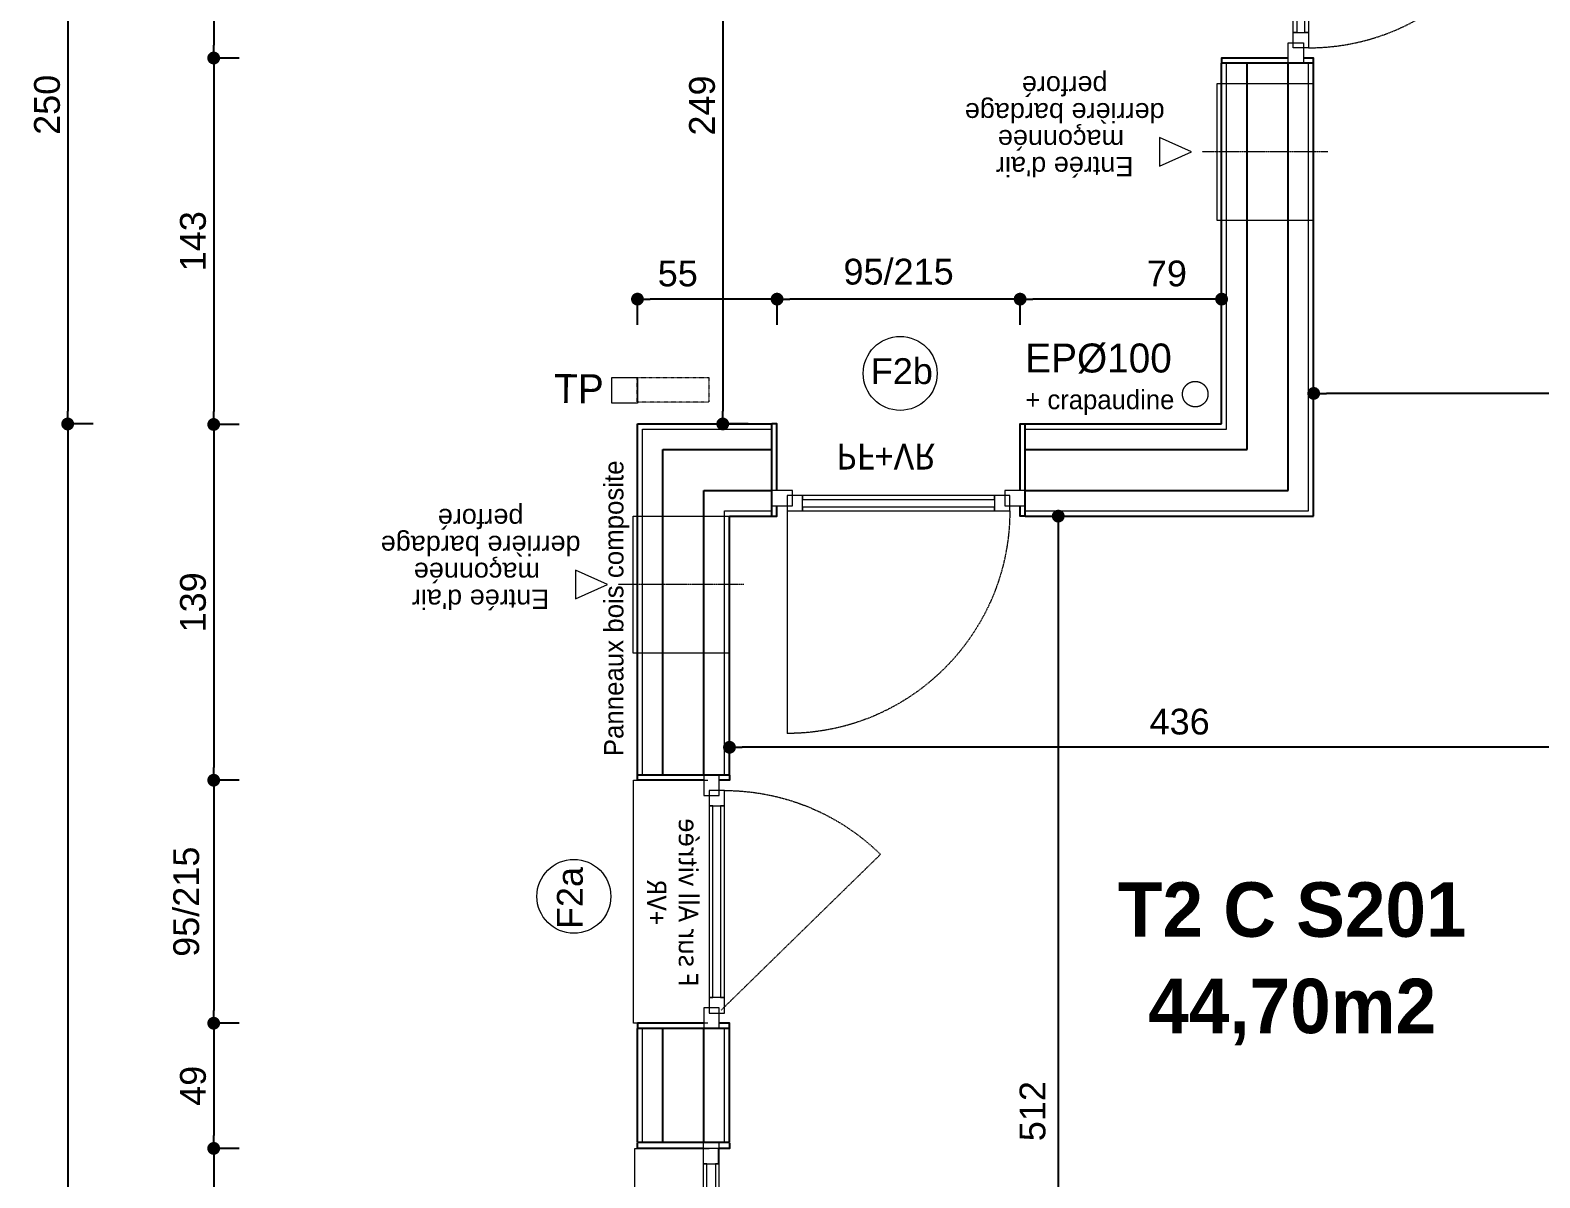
# Model space of a CAD drawing. Header units: centimetres. Extents: x 16433 to 114398, y -50094 to -12305.
# Drawn here: x 30839 to 31429, y -29884 to -29435 of the extents above; entities that cross this region are included whole.
import ezdxf

# ---------------------------------------------------------------- set-up
doc = ezdxf.new("R2010")
doc.units = ezdxf.units.CM
doc.header["$LTSCALE"] = 0.5
for name, pattern in [('prelem_vmc', [0.222222, 0.111111, -0.111111]), ('prlm_eu-4', [1.574803, 0.984252, -0.19685, 0.19685, -0.19685]), ('Style de ligne -1', [0.41664, 0.20828, -0.20836]), ('Style de ligne -2', [0.694425, 0.48607, -0.208355]), ('Style de ligne -5', [0.20828, 0.069425, -0.138855])]:
    doc.linetypes.add(name, pattern=pattern)
doc.layers.get('0').update_dxf_attribs({"linetype": 'CONTINUOUS'})
doc.layers.get('DEFPOINTS').update_dxf_attribs({"linetype": 'CONTINUOUS'})
doc.layers.add('3-BAT C-Niveau -2', color=7, linetype='CONTINUOUS')
doc.styles.add('Futura Book', font='')
doc.styles.add('Futura Std Book', font='')
doc.styles.add('Geneva (bold)', font='')
doc.styles.add('Helvetica', font='')
doc.styles.add('Lucida Grande', font='')
doc.styles.get('Futura Book').set_extended_font_data('Futura Book')
doc.styles.get('Futura Std Book').set_extended_font_data('Futura Std Book')
doc.styles.get('Geneva (bold)').set_extended_font_data('Geneva', bold=True)
doc.styles.get('Helvetica').set_extended_font_data('Helvetica')
doc.styles.get('Lucida Grande').set_extended_font_data('Lucida Grande')
doc.dimstyles.new('IS', dxfattribs={"dimtxt": 10.08724, "dimasz": 5.007446, "dimexe": 2, "dimexo": 10, "dimgap": 3, "dimtad": 1, "dimdec": 1, "dimtxsty": 'Helvetica', "dimblk": 'DOT', "dimblk1": 'DOT', "dimblk2": 'DOT', "dimcen": 0, "dimdle": 10, "dimazin": 0, "dimtfac": 0.8, "dimtdec": 1, "dimtix": 1, "dimtmove": 0, "dimatfit": 0, "dimldrblk": 'VW_FILLEDARROW-1', "dimfxl": 10, "dimfxlon": 1, "dimfrac": 2, "dimtolj": 1, "dimarcsym": 0})

# ---------------------------------------------------------------- blocks, each defined once
blk = doc.blocks.new('FENETRE TYPE 1')
at = {"color": 7, "linetype": 'Style de ligne -1', "lineweight": 5}
for p, q in [((48.17, 60.17), (4, 16)), ((84.68, 59.99), (128.67, 16))]:
    blk.add_line(p, q, dxfattribs=at)
at = {"color": 7, "linetype": 'Continuous', "lineweight": 13}
blk.add_line((0, 16), (0, 14), dxfattribs=at)
at = {"color": 7, "linetype": 'Continuous', "lineweight": 25, "flags": 128}
for points in [[(-2, 18), (0, 18), (0, 14)], [(192, 18), (190, 18), (190, 14)], [(0, 8), (0, -18), (-2, -18)], [(190, 7.7), (190, -18), (192, -18)]]:
    blk.add_lwpolyline(points, dxfattribs=at)
at = {"color": 7, "linetype": 'Continuous', "lineweight": 13, "flags": 128}
for points in [[(-2, 14), (6, 14), (6, 8), (-2, 8)], [(4, 16), (10, 16), (10, 10), (4, 10)], [(10, 16), (60.46, 16), (60.46, 14.5), (10, 14.5)], [(60.46, 16), (66.46, 16), (66.46, 10), (60.46, 10)], [(66.46, 16), (72.46, 16), (72.46, 10), (66.46, 10)], [(72.46, 16), (123.05, 16), (123.05, 14.5), (72.46, 14.5)], [(122.67, 16), (128.67, 16), (128.67, 10), (122.67, 10)], [(126.67, 14), (132.67, 14), (132.67, 7.7), (126.67, 7.7)], [(132.67, 14), (184, 14), (184, 12.5), (132.67, 12.5)], [(184, 14), (192.25, 14), (192.25, 7.7), (184, 7.7)], [(184, 13.7), (190, 13.7), (190, 7.7), (184, 7.7)], [(10, 11.5), (60.46, 11.5), (60.46, 10), (10, 10)], [(72.46, 11.5), (123.05, 11.5), (123.05, 10), (72.46, 10)], [(132.67, 9.2), (184, 9.2), (184, 7.7), (132.67, 7.7)]]:
    blk.add_lwpolyline(points, close=True, dxfattribs=at)
blk.add_lwpolyline([(0, 10), (0, -19), (190, -19), (190, 10)], dxfattribs=at)
at = {"color": 7, "linetype": 'Style de ligne -1', "lineweight": 5}
for centre, radius, start, end in [((4, 16), 62.46, 360, 45), ((128.67, 16), 62.21, 136.63922, 180)]:
    blk.add_arc(centre, radius, start, end, dxfattribs=at)
at = {"color": 7, "insert": (50.38, 2.81), "char_height": 10.1607, "width": 41.3963, "attachment_point": 1, "line_spacing_factor": 0.978845, "style": 'Lucida Grande'}
blk.add_mtext('\\pt9.7767,19.549,29.334,39.109;F+VR ', dxfattribs=at)
blk = doc.blocks.new('PORTE FENETRE TYPE 3')
at = {"color": 7, "linetype": 'Style de ligne -2', "lineweight": 5}
blk.add_line((5.11, 14.73), (65.94, 76.94), dxfattribs=at)
at = {"color": 7, "linetype": 'Continuous', "lineweight": 25, "flags": 128}
for points in [[(-2, 18), (0, 18), (0, 14)], [(97, 18), (95, 18), (95, 14)], [(0, 7.7), (0, -18), (-2, -18)], [(95, 7.7), (95, -18), (97, -18)]]:
    blk.add_lwpolyline(points, dxfattribs=at)
at = {"color": 7, "linetype": 'Continuous', "lineweight": 13, "flags": 128}
for points in [[(-2, 14), (6, 14), (6, 8), (-2, 8)], [(4, 16), (10, 16), (10, 10), (4, 10)], [(10, 16), (85, 16), (85, 14.5), (10, 14.5)], [(85, 16), (91, 16), (91, 10), (85, 10)], [(89, 14), (97, 14), (97, 8), (89, 8)], [(10, 11.5), (85, 11.5), (85, 10), (10, 10)]]:
    blk.add_lwpolyline(points, close=True, dxfattribs=at)
blk.add_lwpolyline([(0, 9.5), (0, -19.5), (95, -19.5), (95, 9.5)], dxfattribs=at)
at = {"color": 7, "linetype": 'Style de ligne -2', "lineweight": 5}
blk.add_arc((4, 16), 87, 360, 44.53371, dxfattribs=at)
at = {"color": 7, "insert": (47.21, 5.79), "char_height": 7.6206, "width": 74.0523, "attachment_point": 2, "line_spacing_factor": 0.978845, "style": 'Lucida Grande'}
blk.add_mtext('\\pt9.7772,19.554,29.347,39.132,48.916,58.693,68.478,78.263;F sur All vitrée\\P+VR ', dxfattribs=at)
blk = doc.blocks.new('Groupe-111-1')
at = {"color": 7, "insert": (16230.83, -45587.07), "char_height": 11.3275, "width": 20.2856, "attachment_point": 1, "rotation": 280.43908, "line_spacing_factor": 0.962448, "style": 'Futura Std Book'}
blk.add_mtext('\\pt10.767,21.534,32.499;TP', dxfattribs=at)
blk = doc.blocks.new('Groupe-112-1')
at = {"color": 7, "linetype": 'Continuous', "lineweight": 5, "flags": 128}
blk.add_lwpolyline([(16225.71, -45621.1), (16223.85, -45611.27), (16233.68, -45609.41), (16235.54, -45619.24)], close=True, dxfattribs=at)
at = {"color": 7, "linetype": 'Style de ligne -5', "lineweight": 5, "flags": 128}
blk.add_lwpolyline([(16235.53, -45619.22), (16240.74, -45646.73), (16231.28, -45648.52), (16226.07, -45621.01)], close=True, dxfattribs=at)
at = {"color": 7}
blk.add_blockref('Groupe-111-1', (0, 0), dxfattribs=at)
blk = doc.blocks.new('_DOT')
at = {"color": 0, "linetype": 'ByBlock', "lineweight": -2}
blk.add_line((-0.5, 0), (-1, 0), dxfattribs=at)
at = {"color": 0, "linetype": 'ByBlock', "const_width": 0.5}
blk.add_lwpolyline([(-0.25, 0, 1), (0.25, 0, 1)], format="xyb", close=True, dxfattribs=at)
blk = doc.blocks.new('*D2364')
at = {"layer": '3-BAT C-Niveau -2', "color": 0, "linetype": 'Continuous', "lineweight": -2, "transparency": 16777216}
blk.add_line((31241.07, -29630.26), (31241.07, -30132.63), dxfattribs=at)
at = {"layer": 'DEFPOINTS', "color": 0, "linetype": 'Continuous', "transparency": 16777216}
for p in [(31391.57, -29625.26), (31241.07, -30137.63), (31391.57, -30137.63)]:
    blk.add_point(p, dxfattribs=at)
at = {"layer": '3-BAT C-Niveau -2', "color": 0, "linetype": 'Continuous', "lineweight": -2, "transparency": 16777216, "xscale": 5.007446289062499, "yscale": 5.007446289062499, "zscale": 5.007446289062499}
for p, rotation in [((31241.07, -29625.26), 90), ((31241.07, -30137.63), 270)]:
    blk.add_blockref('_DOT', p, dxfattribs=dict(at, rotation=rotation))
at = {"layer": '3-BAT C-Niveau -2', "color": 0, "linetype": 'Continuous', "lineweight": 5, "transparency": 16777216, "insert": (31231.09, -29857.9), "char_height": 10.087, "attachment_point": 5, "rotation": 90, "style": 'Helvetica'}
blk.add_mtext('\\A1;512', dxfattribs=at)
blk = doc.blocks.new('VW_FILLEDARROW-1')
at = {"color": 0, "linetype": 'Continuous', "lineweight": 5, "flags": 128}
blk.add_lwpolyline([(-2, 0.54), (0, 0), (-2, -0.54)], close=True, dxfattribs=at)
blk = doc.blocks.new('*D2365')
at = {"layer": '3-BAT C-Niveau -2', "color": 0, "linetype": 'Continuous', "lineweight": -2, "transparency": 16777216}
blk.add_line((31768.95, -29577.27), (31345.94, -29577.27), dxfattribs=at)
at = {"layer": 'DEFPOINTS', "color": 0, "linetype": 'Continuous', "transparency": 16777216}
for p in [(31340.93, -29577.27), (31340.93, -29588.15), (31773.96, -29588.15)]:
    blk.add_point(p, dxfattribs=at)
at = {"layer": '3-BAT C-Niveau -2', "color": 0, "linetype": 'Continuous', "lineweight": -2, "transparency": 16777216, "xscale": 5.007446289062499, "yscale": 5.007446289062499, "zscale": 5.007446289062499, "rotation": 180}
blk.add_blockref('_DOT', (31340.93, -29577.27), dxfattribs=at)
at = {"layer": '3-BAT C-Niveau -2', "color": 0, "linetype": 'Continuous', "lineweight": -2, "transparency": 16777216, "xscale": 5.007446289062499, "yscale": 5.007446289062499, "zscale": 5.007446289062499}
blk.add_blockref('_DOT', (31773.96, -29577.27), dxfattribs=at)
at = {"layer": '3-BAT C-Niveau -2', "color": 0, "linetype": 'Continuous', "lineweight": 5, "transparency": 16777216, "insert": (31557.44, -29569.22), "char_height": 10.087, "attachment_point": 5, "style": 'Helvetica'}
blk.add_mtext('\\A1;433', dxfattribs=at)
blk = doc.blocks.new('*D2374')
at = {"layer": '3-BAT C-Niveau -2', "color": 0, "linetype": 'Continuous', "lineweight": -2, "transparency": 16777216}
blk.add_line((31543.93, -29715.64), (31117.58, -29715.64), dxfattribs=at)
at = {"layer": 'DEFPOINTS', "color": 0, "linetype": 'Continuous', "transparency": 16777216}
for p in [(31112.57, -29699.34), (31112.57, -29715.64), (31548.94, -29738.37)]:
    blk.add_point(p, dxfattribs=at)
at = {"layer": '3-BAT C-Niveau -2', "color": 0, "linetype": 'Continuous', "lineweight": -2, "transparency": 16777216, "xscale": 5.007446289062499, "yscale": 5.007446289062499, "zscale": 5.007446289062499, "rotation": 180}
blk.add_blockref('_DOT', (31112.57, -29715.64), dxfattribs=at)
at = {"layer": '3-BAT C-Niveau -2', "color": 0, "linetype": 'Continuous', "lineweight": -2, "transparency": 16777216, "xscale": 5.007446289062499, "yscale": 5.007446289062499, "zscale": 5.007446289062499}
blk.add_blockref('_DOT', (31548.94, -29715.64), dxfattribs=at)
at = {"layer": '3-BAT C-Niveau -2', "color": 0, "linetype": 'Continuous', "lineweight": 5, "transparency": 16777216, "insert": (31288.53, -29705.66), "char_height": 10.087, "attachment_point": 5, "style": 'Helvetica'}
blk.add_mtext('\\A1;436', dxfattribs=at)
blk = doc.blocks.new('*D2388')
at = {"layer": '3-BAT C-Niveau -2', "color": 0, "linetype": 'Continuous', "lineweight": -2, "transparency": 16777216}
for p, q in [((31076.6, -29550.42), (31076.6, -29538.42)), ((31131.17, -29550.42), (31131.17, -29538.42)), ((31126.16, -29540.42), (31081.61, -29540.42))]:
    blk.add_line(p, q, dxfattribs=at)
at = {"layer": 'DEFPOINTS', "color": 0, "linetype": 'Continuous', "transparency": 16777216}
for p in [(31076.6, -29540.42), (31076.6, -29589.41), (31131.17, -29589.39)]:
    blk.add_point(p, dxfattribs=at)
at = {"layer": '3-BAT C-Niveau -2', "color": 0, "linetype": 'Continuous', "lineweight": -2, "transparency": 16777216, "xscale": 5.007446289062499, "yscale": 5.007446289062499, "zscale": 5.007446289062499, "rotation": 180}
blk.add_blockref('_DOT', (31076.6, -29540.42), dxfattribs=at)
at = {"layer": '3-BAT C-Niveau -2', "color": 0, "linetype": 'Continuous', "lineweight": -2, "transparency": 16777216, "xscale": 5.007446289062499, "yscale": 5.007446289062499, "zscale": 5.007446289062499}
blk.add_blockref('_DOT', (31131.17, -29540.42), dxfattribs=at)
at = {"layer": '3-BAT C-Niveau -2', "color": 0, "linetype": 'Continuous', "lineweight": 5, "transparency": 16777216, "insert": (31092.35, -29530.44), "char_height": 10.087, "attachment_point": 5, "style": 'Helvetica'}
blk.add_mtext('\\A1;55', dxfattribs=at)
blk = doc.blocks.new('*D2389')
at = {"layer": '3-BAT C-Niveau -2', "color": 0, "linetype": 'Continuous', "lineweight": -2, "transparency": 16777216}
for p, q in [((31131.17, -29550.42), (31131.17, -29538.42)), ((31226.17, -29550.42), (31226.17, -29538.42)), ((31221.16, -29540.42), (31136.18, -29540.42))]:
    blk.add_line(p, q, dxfattribs=at)
at = {"layer": 'DEFPOINTS', "color": 0, "linetype": 'Continuous', "transparency": 16777216}
for p in [(31131.17, -29540.42), (31131.17, -29589.39), (31226.17, -29589.41)]:
    blk.add_point(p, dxfattribs=at)
at = {"layer": '3-BAT C-Niveau -2', "color": 0, "linetype": 'Continuous', "lineweight": -2, "transparency": 16777216, "xscale": 5.007446289062499, "yscale": 5.007446289062499, "zscale": 5.007446289062499, "rotation": 180}
blk.add_blockref('_DOT', (31131.17, -29540.42), dxfattribs=at)
at = {"layer": '3-BAT C-Niveau -2', "color": 0, "linetype": 'Continuous', "lineweight": -2, "transparency": 16777216, "xscale": 5.007446289062499, "yscale": 5.007446289062499, "zscale": 5.007446289062499}
blk.add_blockref('_DOT', (31226.17, -29540.42), dxfattribs=at)
at = {"layer": '3-BAT C-Niveau -2', "color": 0, "linetype": 'Continuous', "lineweight": 5, "transparency": 16777216, "insert": (31178.67, -29529.74), "char_height": 10.087, "attachment_point": 5, "style": 'Helvetica'}
blk.add_mtext('\\A1;95/215', dxfattribs=at)
blk = doc.blocks.new('*D2390')
at = {"layer": '3-BAT C-Niveau -2', "color": 0, "linetype": 'Continuous', "lineweight": -2, "transparency": 16777216}
for p, q in [((31226.17, -29550.42), (31226.17, -29538.42)), ((31304.93, -29540.42), (31304.93, -29538.42)), ((31299.92, -29540.42), (31231.18, -29540.42))]:
    blk.add_line(p, q, dxfattribs=at)
at = {"layer": 'DEFPOINTS', "color": 0, "linetype": 'Continuous', "transparency": 16777216}
for p in [(31226.17, -29540.42), (31304.93, -29550.39), (31226.17, -29589.41)]:
    blk.add_point(p, dxfattribs=at)
at = {"layer": '3-BAT C-Niveau -2', "color": 0, "linetype": 'Continuous', "lineweight": -2, "transparency": 16777216, "xscale": 5.007446289062499, "yscale": 5.007446289062499, "zscale": 5.007446289062499, "rotation": 180}
blk.add_blockref('_DOT', (31226.17, -29540.42), dxfattribs=at)
at = {"layer": '3-BAT C-Niveau -2', "color": 0, "linetype": 'Continuous', "lineweight": -2, "transparency": 16777216, "xscale": 5.007446289062499, "yscale": 5.007446289062499, "zscale": 5.007446289062499}
blk.add_blockref('_DOT', (31304.93, -29540.42), dxfattribs=at)
at = {"layer": '3-BAT C-Niveau -2', "color": 0, "linetype": 'Continuous', "lineweight": 5, "transparency": 16777216, "insert": (31283.55, -29530.44), "char_height": 10.087, "attachment_point": 5, "style": 'Helvetica'}
blk.add_mtext('\\A1;79', dxfattribs=at)
blk = doc.blocks.new('*D2391')
at = {"layer": '3-BAT C-Niveau -2', "color": 0, "linetype": 'Continuous', "lineweight": -2, "transparency": 16777216}
for p, q in [((31119.93, -29340.21), (31107.93, -29340.21)), ((31109.93, -29345.22), (31109.93, -29584.22)), ((31119.93, -29589.22), (31107.93, -29589.22))]:
    blk.add_line(p, q, dxfattribs=at)
at = {"layer": 'DEFPOINTS', "color": 0, "linetype": 'Continuous', "transparency": 16777216}
for p in [(31275.04, -29340.21), (31109.93, -29589.22), (31275.04, -29589.22)]:
    blk.add_point(p, dxfattribs=at)
at = {"layer": '3-BAT C-Niveau -2', "color": 0, "linetype": 'Continuous', "lineweight": -2, "transparency": 16777216, "xscale": 5.007446289062499, "yscale": 5.007446289062499, "zscale": 5.007446289062499}
for p, rotation in [((31109.93, -29340.21), 90), ((31109.93, -29589.22), 270)]:
    blk.add_blockref('_DOT', p, dxfattribs=dict(at, rotation=rotation))
at = {"layer": '3-BAT C-Niveau -2', "color": 0, "linetype": 'Continuous', "lineweight": 5, "transparency": 16777216, "insert": (31101.89, -29464.72), "char_height": 10.087, "attachment_point": 5, "rotation": 90, "style": 'Helvetica'}
blk.add_mtext('\\A1;249', dxfattribs=at)
blk = doc.blocks.new('PORTE FENETRE TYPE 3bis')
at = {"color": 7, "linetype": 'Style de ligne -2', "lineweight": 5}
blk.add_line((4, 16), (4, 103), dxfattribs=at)
at = {"color": 7, "linetype": 'Continuous', "lineweight": 25, "flags": 128}
for points in [[(-2, 18), (0, 18), (0, 14)], [(97, 18), (95, 18), (95, 14)], [(0, 7.7), (0, -18), (-2, -18)], [(95, 7.7), (95, -18), (97, -18)]]:
    blk.add_lwpolyline(points, dxfattribs=at)
at = {"color": 7, "linetype": 'Continuous', "lineweight": 13, "flags": 128}
for points in [[(-2, 14), (6, 14), (6, 8), (-2, 8)], [(4, 16), (10, 16), (10, 10), (4, 10)], [(10, 16), (85, 16), (85, 14.5), (10, 14.5)], [(85, 16), (91, 16), (91, 10), (85, 10)], [(89, 14), (97, 14), (97, 8), (89, 8)], [(10, 11.5), (85, 11.5), (85, 10), (10, 10)]]:
    blk.add_lwpolyline(points, close=True, dxfattribs=at)
at = {"color": 7, "linetype": 'Style de ligne -2', "lineweight": 5}
blk.add_arc((4, 16), 87, 360, 90, dxfattribs=at)
at = {"color": 7, "insert": (23.21, -0.18), "char_height": 10.1607, "width": 49.196, "attachment_point": 1, "line_spacing_factor": 0.978845, "style": 'Lucida Grande'}
blk.add_mtext('\\pt9.7767,19.549,29.578,39.444,49.3;PF+VR ', dxfattribs=at)
blk = doc.blocks.new('Groupe-171-1')
at = {"color": 7, "linetype": 'Continuous', "lineweight": 5}
blk.add_circle((16031.63, -45632.59), 14.45, dxfattribs=at)
at = {"color": 7, "insert": (16017.82, -45628.48), "char_height": 10.0872, "width": 24.3155, "attachment_point": 1, "rotation": 10.72359, "line_spacing_factor": 0.834288, "style": 'Helvetica'}
blk.add_mtext('\\pt6.9612,13.92,20.881;F2a', dxfattribs=at)
blk = doc.blocks.new('Groupe-172-1')
at = {"color": 7, "linetype": 'Continuous', "lineweight": 5}
blk.add_circle((16256.24, -45719.87), 14.45, dxfattribs=at)
at = {"color": 7, "insert": (16259.95, -45707.46), "char_height": 10.0872, "width": 24.3155, "attachment_point": 1, "rotation": 280.72359, "line_spacing_factor": 0.834288, "style": 'Helvetica'}
blk.add_mtext('\\pt6.9612,14.384,21.577,28.769;F2b', dxfattribs=at)
blk = doc.blocks.new('*D2624')
at = {"layer": '3-BAT C-Niveau -2', "color": 0, "linetype": 'Continuous', "lineweight": -2, "transparency": 16777216}
for p, q in [((30920.95, -29872.45), (30908.95, -29872.45)), ((30910.95, -29877.46), (30910.95, -30057.45)), ((30920.95, -30062.45), (30908.95, -30062.45))]:
    blk.add_line(p, q, dxfattribs=at)
at = {"layer": 'DEFPOINTS', "color": 0, "linetype": 'Continuous', "transparency": 16777216}
for p in [(31080.2, -29872.45), (30910.95, -30062.45), (31084.8, -30062.45)]:
    blk.add_point(p, dxfattribs=at)
at = {"layer": '3-BAT C-Niveau -2', "color": 0, "linetype": 'Continuous', "lineweight": -2, "transparency": 16777216, "xscale": 5.007446289062499, "yscale": 5.007446289062499, "zscale": 5.007446289062499}
for p, rotation in [((30910.95, -29872.45), 90), ((30910.95, -30062.45), 270)]:
    blk.add_blockref('_DOT', p, dxfattribs=dict(at, rotation=rotation))
at = {"layer": '3-BAT C-Niveau -2', "color": 0, "linetype": 'Continuous', "lineweight": 5, "transparency": 16777216, "insert": (30900.26, -29967.45), "char_height": 10.0872, "attachment_point": 5, "rotation": 90, "style": 'Helvetica'}
blk.add_mtext('\\A1;190/115', dxfattribs=at)
blk = doc.blocks.new('*D2625')
at = {"layer": '3-BAT C-Niveau -2', "color": 0, "linetype": 'Continuous', "lineweight": -2, "transparency": 16777216}
for p, q in [((30920.95, -29823.52), (30908.95, -29823.52)), ((30910.95, -29828.53), (30910.95, -29867.45)), ((30920.95, -29872.45), (30908.95, -29872.45))]:
    blk.add_line(p, q, dxfattribs=at)
at = {"layer": 'DEFPOINTS', "color": 0, "linetype": 'Continuous', "transparency": 16777216}
for p in [(31112.57, -29823.52), (30910.95, -29872.45), (31080.2, -29872.45)]:
    blk.add_point(p, dxfattribs=at)
at = {"layer": '3-BAT C-Niveau -2', "color": 0, "linetype": 'Continuous', "lineweight": -2, "transparency": 16777216, "xscale": 5.007446289062499, "yscale": 5.007446289062499, "zscale": 5.007446289062499}
for p, rotation in [((30910.95, -29823.52), 90), ((30910.95, -29872.45), 270)]:
    blk.add_blockref('_DOT', p, dxfattribs=dict(at, rotation=rotation))
at = {"layer": '3-BAT C-Niveau -2', "color": 0, "linetype": 'Continuous', "lineweight": 5, "transparency": 16777216, "insert": (30902.9, -29847.99), "char_height": 10.087, "attachment_point": 5, "rotation": 90, "style": 'Helvetica'}
blk.add_mtext('\\A1;49', dxfattribs=at)
blk = doc.blocks.new('*D2626')
at = {"layer": '3-BAT C-Niveau -2', "color": 0, "linetype": 'Continuous', "lineweight": -2, "transparency": 16777216}
for p, q in [((30920.95, -29728.52), (30908.95, -29728.52)), ((30910.95, -29733.53), (30910.95, -29818.52)), ((30920.95, -29823.52), (30908.95, -29823.52))]:
    blk.add_line(p, q, dxfattribs=at)
at = {"layer": 'DEFPOINTS', "color": 0, "linetype": 'Continuous', "transparency": 16777216}
for p in [(31110.57, -29728.52), (30910.95, -29823.52), (31112.57, -29823.52)]:
    blk.add_point(p, dxfattribs=at)
at = {"layer": '3-BAT C-Niveau -2', "color": 0, "linetype": 'Continuous', "lineweight": -2, "transparency": 16777216, "xscale": 5.007446289062499, "yscale": 5.007446289062499, "zscale": 5.007446289062499}
for p, rotation in [((30910.95, -29728.52), 90), ((30910.95, -29823.52), 270)]:
    blk.add_blockref('_DOT', p, dxfattribs=dict(at, rotation=rotation))
at = {"layer": '3-BAT C-Niveau -2', "color": 0, "linetype": 'Continuous', "lineweight": 5, "transparency": 16777216, "insert": (30900.26, -29776.02), "char_height": 10.087, "attachment_point": 5, "rotation": 90, "style": 'Helvetica'}
blk.add_mtext('\\A1;95/215', dxfattribs=at)
blk = doc.blocks.new('*D2627')
at = {"layer": '3-BAT C-Niveau -2', "color": 0, "linetype": 'Continuous', "lineweight": -2, "transparency": 16777216}
for p, q in [((30920.95, -29589.41), (30908.95, -29589.41)), ((30910.95, -29594.42), (30910.95, -29723.52)), ((30920.95, -29728.52), (30908.95, -29728.52))]:
    blk.add_line(p, q, dxfattribs=at)
at = {"layer": 'DEFPOINTS', "color": 0, "linetype": 'Continuous', "transparency": 16777216}
for p in [(31076.6, -29589.41), (30910.95, -29728.52), (31110.57, -29728.52)]:
    blk.add_point(p, dxfattribs=at)
at = {"layer": '3-BAT C-Niveau -2', "color": 0, "linetype": 'Continuous', "lineweight": -2, "transparency": 16777216, "xscale": 5.007446289062499, "yscale": 5.007446289062499, "zscale": 5.007446289062499}
for p, rotation in [((30910.95, -29589.41), 90), ((30910.95, -29728.52), 270)]:
    blk.add_blockref('_DOT', p, dxfattribs=dict(at, rotation=rotation))
at = {"layer": '3-BAT C-Niveau -2', "color": 0, "linetype": 'Continuous', "lineweight": 5, "transparency": 16777216, "insert": (30902.9, -29658.97), "char_height": 10.087, "attachment_point": 5, "rotation": 90, "style": 'Helvetica'}
blk.add_mtext('\\A1;139', dxfattribs=at)
blk = doc.blocks.new('*D2628')
at = {"layer": '3-BAT C-Niveau -2', "color": 0, "linetype": 'Continuous', "lineweight": -2, "transparency": 16777216}
for p, q in [((30920.95, -29446.15), (30908.95, -29446.15)), ((30910.95, -29451.16), (30910.95, -29584.4)), ((30920.95, -29589.41), (30908.95, -29589.41))]:
    blk.add_line(p, q, dxfattribs=at)
at = {"layer": 'DEFPOINTS', "color": 0, "linetype": 'Continuous', "transparency": 16777216}
for p in [(31310.95, -29446.15), (30910.95, -29589.41), (31076.6, -29589.41)]:
    blk.add_point(p, dxfattribs=at)
at = {"layer": '3-BAT C-Niveau -2', "color": 0, "linetype": 'Continuous', "lineweight": -2, "transparency": 16777216, "xscale": 5.007446289062499, "yscale": 5.007446289062499, "zscale": 5.007446289062499}
for p, rotation in [((30910.95, -29446.15), 90), ((30910.95, -29589.41), 270)]:
    blk.add_blockref('_DOT', p, dxfattribs=dict(at, rotation=rotation))
at = {"layer": '3-BAT C-Niveau -2', "color": 0, "linetype": 'Continuous', "lineweight": 5, "transparency": 16777216, "insert": (30902.9, -29517.78), "char_height": 10.087, "attachment_point": 5, "rotation": 90, "style": 'Helvetica'}
blk.add_mtext('\\A1;143', dxfattribs=at)
blk = doc.blocks.new('*D2629')
at = {"layer": '3-BAT C-Niveau -2', "color": 0, "linetype": 'Continuous', "lineweight": -2, "transparency": 16777216}
for p, q in [((30920.95, -29351.15), (30908.95, -29351.15)), ((30910.95, -29356.16), (30910.95, -29441.15)), ((30920.95, -29446.15), (30908.95, -29446.15))]:
    blk.add_line(p, q, dxfattribs=at)
at = {"layer": 'DEFPOINTS', "color": 0, "linetype": 'Continuous', "transparency": 16777216}
for p in [(31338.9, -29351.15), (30910.95, -29446.15), (31310.95, -29446.15)]:
    blk.add_point(p, dxfattribs=at)
at = {"layer": '3-BAT C-Niveau -2', "color": 0, "linetype": 'Continuous', "lineweight": -2, "transparency": 16777216, "xscale": 5.007446289062499, "yscale": 5.007446289062499, "zscale": 5.007446289062499}
for p, rotation in [((30910.95, -29351.15), 90), ((30910.95, -29446.15), 270)]:
    blk.add_blockref('_DOT', p, dxfattribs=dict(at, rotation=rotation))
at = {"layer": '3-BAT C-Niveau -2', "color": 0, "linetype": 'Continuous', "lineweight": 5, "transparency": 16777216, "insert": (30900.26, -29398.65), "char_height": 10.087, "attachment_point": 5, "rotation": 90, "style": 'Helvetica'}
blk.add_mtext('\\A1;95/215', dxfattribs=at)
blk = doc.blocks.new('*D2637')
at = {"layer": '3-BAT C-Niveau -2', "color": 0, "linetype": 'Continuous', "lineweight": -2, "transparency": 16777216}
for p, q in [((30863.88, -29589.22), (30851.88, -29589.22)), ((30853.88, -29594.23), (30853.88, -30330)), ((30863.88, -30335), (30851.88, -30335))]:
    blk.add_line(p, q, dxfattribs=at)
at = {"layer": 'DEFPOINTS', "color": 0, "linetype": 'Continuous', "transparency": 16777216}
for p in [(31076.57, -29589.22), (30853.88, -30335), (31076.57, -30335)]:
    blk.add_point(p, dxfattribs=at)
at = {"layer": '3-BAT C-Niveau -2', "color": 0, "linetype": 'Continuous', "lineweight": -2, "transparency": 16777216, "xscale": 5.007446289062499, "yscale": 5.007446289062499, "zscale": 5.007446289062499}
for p, rotation in [((30853.88, -29589.22), 90), ((30853.88, -30335), 270)]:
    blk.add_blockref('_DOT', p, dxfattribs=dict(at, rotation=rotation))
at = {"layer": '3-BAT C-Niveau -2', "color": 0, "linetype": 'Continuous', "lineweight": 5, "transparency": 16777216, "insert": (30845.84, -29962.11), "char_height": 10.087, "attachment_point": 5, "rotation": 90, "style": 'Helvetica'}
blk.add_mtext('\\A1;746', dxfattribs=at)
blk = doc.blocks.new('*D2638')
at = {"layer": '3-BAT C-Niveau -2', "color": 0, "linetype": 'Continuous', "lineweight": -2, "transparency": 16777216}
for p, q in [((30863.88, -29339.68), (30851.88, -29339.68)), ((30853.88, -29344.69), (30853.88, -29584.22)), ((30863.88, -29589.22), (30851.88, -29589.22))]:
    blk.add_line(p, q, dxfattribs=at)
at = {"layer": 'DEFPOINTS', "color": 0, "linetype": 'Continuous', "transparency": 16777216}
for p in [(31077.07, -29339.68), (30853.88, -29589.22), (31076.57, -29589.22)]:
    blk.add_point(p, dxfattribs=at)
at = {"layer": '3-BAT C-Niveau -2', "color": 0, "linetype": 'Continuous', "lineweight": -2, "transparency": 16777216, "xscale": 5.007446289062499, "yscale": 5.007446289062499, "zscale": 5.007446289062499}
for p, rotation in [((30853.88, -29339.68), 90), ((30853.88, -29589.22), 270)]:
    blk.add_blockref('_DOT', p, dxfattribs=dict(at, rotation=rotation))
at = {"layer": '3-BAT C-Niveau -2', "color": 0, "linetype": 'Continuous', "lineweight": 5, "transparency": 16777216, "insert": (30845.84, -29464.45), "char_height": 10.087, "attachment_point": 5, "rotation": 90, "style": 'Helvetica'}
blk.add_mtext('\\A1;250', dxfattribs=at)
blk = doc.blocks.new('Groupe-190-1')
at = {"color": 7, "linetype": 'Continuous', "lineweight": 5}
blk.add_open_spline([(16273.05, -45838.43), (16274.05, -45837.54), (16274.47, -45836.28), (16274.89, -45835.01), (16274.63, -45833.7), (16274.36, -45832.39), (16273.48, -45831.39), (16272.59, -45830.4), (16271.32, -45829.97), (16270.06, -45829.55), (16268.75, -45829.82), (16267.44, -45830.08), (16266.44, -45830.97), (16265.44, -45831.85), (16265.02, -45833.12), (16264.6, -45834.39), (16264.87, -45835.69), (16265.13, -45837), (16266.02, -45838), (16266.9, -45839), (16268.17, -45839.42), (16269.44, -45839.85), (16270.74, -45839.58), (16272.05, -45839.31), (16273.05, -45838.43)], degree=2, knots=[0, 0, 0, 0.083333, 0.083333, 0.166667, 0.166667, 0.25, 0.25, 0.333333, 0.333333, 0.416667, 0.416667, 0.5, 0.5, 0.583333, 0.583333, 0.666667, 0.666667, 0.75, 0.75, 0.833333, 0.833333, 0.916667, 0.916667, 1, 1, 1], dxfattribs=at)
blk = doc.blocks.new('Groupe-191-1')
at = {"color": 7}
blk.add_blockref('Groupe-190-1', (0, 0), dxfattribs=at)
at = {"color": 7, "insert": (16276.83, -45765.75), "char_height": 11.3275, "width": 79.8561, "attachment_point": 1, "rotation": 280.72359, "line_spacing_factor": 0.962448, "style": 'Futura Std Book'}
blk.add_mtext('\\pt10.767,21.364,32.045,42.727,53.409,64.091;EPØ100\\P{\\H0.6621x;+ crapaudine\\P}', dxfattribs=at)
blk = doc.blocks.new('MTC 125-H1')
at = {"color": 8, "linetype": 'prlm_eu-4', "lineweight": 18, "true_color": 0x808080}
for q in [(0, 25.57), (0, 19.68)]:
    blk.add_line((0, -23.6), q, dxfattribs=at)
at = {"color": 7, "linetype": 'Continuous', "lineweight": 18, "flags": 128}
blk.add_lwpolyline([(3.09, 42.18), (-3.09, 42.18), (-5.59, 42.18), (0, 29.68), (5.59, 42.18)], close=True, dxfattribs=at)
at = {"color": 7, "linetype": 'Continuous', "lineweight": 13, "flags": 128}
blk.add_lwpolyline([(-26.8, 19.68), (26.8, 19.68), (26.8, -18), (-26.8, -18)], close=True, dxfattribs=at)
at = {"color": 1, "linetype": 'prelem_vmc', "lineweight": 13, "flags": 128}
blk.add_lwpolyline([(-26.8, 19.68), (26.8, 19.68), (26.8, -18), (-26.8, -18)], close=True, dxfattribs=at)
at = {"color": 7, "insert": (-9.53, 79.29), "char_height": 7.5654, "width": 98.5667, "attachment_point": 2, "rotation": 90, "line_spacing_factor": 0.834288, "style": 'Helvetica'}
blk.add_mtext("\\pt41.867,83.598;Entrée d'air\\P maçonnée\\Pderrière bardage\\Pperforé", dxfattribs=at)

msp = doc.modelspace()

# ---------------------------------------------------------------- linework, layer by layer
at = {"layer": '3-BAT C-Niveau -2', "color": 7, "linetype": 'Continuous', "lineweight": 5}
for p, q in [((31304.897, -29589.223), (31304.897, -29448.155)), ((31306.897, -29591.223), (31306.897, -29448.155)), ((31314.897, -29599.223), (31314.897, -29448.155)), ((31338.897, -29623.223), (31338.897, -29448.155)), ((31340.897, -29625.223), (31340.897, -29448.155)), ((31076.571, -29726.523), (31076.571, -29589.223)), ((31076.571, -29589.223), (31129.135, -29589.223)), ((31078.571, -29726.523), (31078.571, -29591.223)), ((31078.571, -29591.223), (31129.135, -29591.223)), ((31228.135, -29589.223), (31304.897, -29589.223)), ((31228.135, -29591.223), (31306.897, -29591.223)), ((31086.571, -29726.523), (31086.571, -29599.223)), ((31086.571, -29599.223), (31129.135, -29599.223)), ((31228.135, -29599.223), (31314.897, -29599.223)), ((31110.571, -29726.523), (31110.571, -29623.223)), ((31110.571, -29623.223), (31129.135, -29623.223)), ((31112.571, -29726.523), (31112.571, -29625.223)), ((31112.571, -29625.223), (31129.135, -29625.223)), ((31228.135, -29623.223), (31338.897, -29623.223)), ((31228.135, -29625.223), (31340.897, -29625.223)), ((31076.571, -29870.205), (31076.571, -29825.523)), ((31078.571, -29870.205), (31078.571, -29825.523)), ((31086.571, -29870.205), (31086.571, -29825.523)), ((31110.571, -29870.205), (31110.571, -29825.523)), ((31112.571, -29870.205), (31112.571, -29825.523))]:
    msp.add_line(p, q, dxfattribs=at)
at = {"layer": '3-BAT C-Niveau -2', "color": 7, "linetype": 'Continuous', "lineweight": 25}
for p, q in [((31340.897, -29448.155), (31304.897, -29448.155)), ((31304.897, -29589.223), (31304.897, -29448.155)), ((31314.897, -29599.223), (31314.897, -29448.155)), ((31330.897, -29615.223), (31330.897, -29448.155)), ((31340.897, -29625.223), (31340.897, -29448.155)), ((31076.571, -29726.523), (31076.571, -29589.223)), ((31076.571, -29589.223), (31129.135, -29589.223)), ((31129.135, -29625.223), (31129.135, -29589.223)), ((31228.135, -29589.223), (31304.897, -29589.223)), ((31228.135, -29625.223), (31228.135, -29589.223)), ((31086.571, -29726.523), (31086.571, -29599.223)), ((31086.571, -29599.223), (31129.135, -29599.223)), ((31228.135, -29599.223), (31314.897, -29599.223)), ((31102.571, -29726.523), (31102.571, -29615.223)), ((31102.571, -29615.223), (31129.135, -29615.223)), ((31228.135, -29615.223), (31330.897, -29615.223)), ((31112.571, -29726.523), (31112.571, -29625.223)), ((31112.571, -29625.223), (31129.135, -29625.223)), ((31228.135, -29625.223), (31340.897, -29625.223)), ((31112.571, -29726.523), (31076.571, -29726.523)), ((31112.571, -29825.523), (31076.571, -29825.523)), ((31076.571, -29870.205), (31076.571, -29825.523)), ((31086.571, -29870.205), (31086.571, -29825.523)), ((31102.571, -29870.205), (31102.571, -29825.523)), ((31112.571, -29870.205), (31112.571, -29825.523)), ((31112.571, -29870.205), (31076.571, -29870.205))]:
    msp.add_line(p, q, dxfattribs=at)

# ---------------------------------------------------------------- block references
at = {"layer": '3-BAT C-Niveau -2', "color": 7}
for name, p, rotation in [('PORTE FENETRE TYPE 3bis', (31322.897, -29351.155), 270.0000000000313), ('MTC 125-H1', (31322.883, -29482.845), 90.00000000003192), ('Groupe-191-1', (-16766.963, -37034.655), 79.27640525614329), ('Groupe-172-1', (-16766.963, -37034.655), 79.27640525614329), ('Groupe-112-1', (-16766.963, -37034.655), 79.27640525614329), ('MTC 125-H1', (31094.571, -29652.023), 90.00000000003192), ('Groupe-171-1', (-16766.963, -37034.655), 79.27640525614329)]:
    msp.add_blockref(name, p, dxfattribs=dict(at, rotation=rotation))
at = {"layer": '3-BAT C-Niveau -2', "color": 7, "xscale": -1}
for name, p, rotation in [('PORTE FENETRE TYPE 3bis', (31131.135, -29607.223), 180), ('PORTE FENETRE TYPE 3', (31094.571, -29823.523), 270.0000000000335), ('FENETRE TYPE 1', (31094.571, -30062.455), 270.0000000000335)]:
    msp.add_blockref(name, p, dxfattribs=dict(at, rotation=rotation))

# ---------------------------------------------------------------- texts
at = {"layer": '3-BAT C-Niveau -2', "color": 7, "insert": (31063.547, -29719.118), "char_height": 7.551649, "width": 151.60835, "attachment_point": 1, "rotation": 90, "line_spacing_factor": 0.962448, "style": 'Futura Book'}
msp.add_mtext('\\pt10.172,20.382,30.577,40.771,50.966,61.153,71.348,81.558,91.753,101.95,112.14;Panneaux bois composite', dxfattribs=at)
at = {"layer": '3-BAT C-Niveau -2', "color": 7, "insert": (31332.535, -29800.317), "char_height": 21.31366, "width": 480.32584, "attachment_point": 5, "line_spacing_factor": 1.060906, "style": 'Geneva (bold)'}
msp.add_mtext('\\pt41.86,83.613,126.11,168.14,210.17,252.14,294.55,336.76,378.74,420.94,462.29;T2 C S201\\P44,70m2\\P', dxfattribs=at)

# ---------------------------------------------------------------- dimensions: what is measured, and where the dimension line sits
at = {"layer": '3-BAT C-Niveau -2', "color": 7, "linetype": 'Continuous', "lineweight": 5}
for base, p1, p2, override, picture, middle in [((30853.882, -29589.223), (31077.071, -29339.682), (31076.571, -29589.223), {"dimtxt": 10.08724, "dimdec": 0, "dimpost": '<>', "dimtxsty": 'Helvetica', "dimtmove": 2}, '*D2638', (30845.839, -29464.453)), ((31109.93, -29589.223), (31275.037, -29340.213), (31275.037, -29589.223), {"dimtxt": 10.08724, "dimpost": '<>', "dimtxsty": 'Helvetica', "dimtmove": 2}, '*D2391', (31101.886, -29464.718)), ((30910.945, -29446.155), (31338.897, -29351.155), (31310.952, -29446.155), {"dimtxt": 10.08724, "dimdec": 0, "dimpost": '<>/215', "dimtxsty": 'Helvetica', "dimtmove": 2}, '*D2629', (30900.26, -29398.655)), ((30910.945, -29589.412), (31310.952, -29446.155), (31076.604, -29589.412), {"dimtxt": 10.08724, "dimdec": 0, "dimpost": '<>', "dimtxsty": 'Helvetica', "dimtmove": 2}, '*D2628', (30902.902, -29517.784)), ((30853.882, -30335.004), (31076.571, -29589.223), (31076.571, -30335.004), {"dimtxt": 10.08724, "dimdec": 0, "dimpost": '<>', "dimtxsty": 'Helvetica', "dimtmove": 2}, '*D2637', (30845.839, -29962.113)), ((30910.945, -29728.523), (31076.604, -29589.412), (31110.571, -29728.523), {"dimtxt": 10.08724, "dimdec": 0, "dimpost": '<>', "dimtxsty": 'Helvetica', "dimtmove": 2}, '*D2627', (30902.902, -29658.968)), ((30910.945, -29823.523), (31110.571, -29728.523), (31112.571, -29823.523), {"dimtxt": 10.08724, "dimdec": 0, "dimpost": '<>/215', "dimtxsty": 'Helvetica', "dimtmove": 2}, '*D2626', (30900.26, -29776.023)), ((30910.945, -29872.455), (31112.571, -29823.523), (31080.202, -29872.455), {"dimtxt": 10.08724, "dimdec": 0, "dimpost": '<>', "dimtxsty": 'Helvetica', "dimtmove": 2}, '*D2625', (30902.902, -29847.989)), ((30910.945, -30062.455), (31080.202, -29872.455), (31084.802, -30062.455), {"dimtxt": 10.08724, "dimdec": 0, "dimpost": '<>/115', "dimtxsty": 'Helvetica', "dimtmove": 2}, '*D2624', (30900.26, -29967.455))]:
    dim = msp.add_linear_dim(base=base, p1=p1, p2=p2, angle=90, dimstyle='IS', override=override, dxfattribs=at)
    dim.commit()
    dim.dimension.update_dxf_attribs({"geometry": picture, "text_midpoint": middle})
for base, p1, p2, override, picture, middle in [((31076.604, -29540.422), (31131.168, -29589.395), (31076.604, -29589.412), {"dimtxt": 10.08724, "dimdec": 0, "dimpost": '<>', "dimtxsty": 'Helvetica', "dimtmove": 2}, '*D2388', (31092.353, -29530.437)), ((31226.168, -29540.422), (31304.93, -29550.392), (31226.168, -29589.412), {"dimtxt": 10.08724, "dimdec": 0, "dimpost": '<>', "dimtxsty": 'Helvetica', "dimtmove": 2}, '*D2390', (31283.549, -29530.437)), ((31112.571, -29715.644), (31548.938, -29738.373), (31112.571, -29699.336), {"dimtxt": 10.08724, "dimdec": 0, "dimpost": '<>', "dimtxsty": 'Helvetica', "dimse1": 1, "dimse2": 1, "dimtmove": 2}, '*D2374', (31288.53, -29705.659))]:
    dim = msp.add_linear_dim(base=base, p1=p1, p2=p2, dimstyle='IS', override=override, dxfattribs=at)
    dim.commit()
    dim.dimension.update_dxf_attribs({"geometry": picture, "text_midpoint": middle, "dimtype": 160})
for base, p1, p2, override, picture, middle in [((31131.168, -29540.422), (31226.168, -29589.412), (31131.168, -29589.395), {"dimtxt": 10.08724, "dimdec": 0, "dimpost": '<>/215', "dimtxsty": 'Helvetica', "dimtmove": 2}, '*D2389', (31178.668, -29529.737)), ((31340.93, -29577.268), (31773.957, -29588.155), (31340.93, -29588.155), {"dimtxt": 10.08724, "dimdec": 0, "dimpost": '<>', "dimtxsty": 'Helvetica', "dimse1": 1, "dimse2": 1, "dimtmove": 2}, '*D2365', (31557.444, -29569.225))]:
    dim = msp.add_linear_dim(base=base, p1=p1, p2=p2, dimstyle='IS', override=override, dxfattribs=at)
    dim.commit()
    dim.dimension.update_dxf_attribs({"geometry": picture, "text_midpoint": middle})
dim = msp.add_linear_dim(base=(31241.071, -30137.634), p1=(31391.571, -29625.255), p2=(31391.571, -30137.634), angle=90, dimstyle='IS', override={"dimtxt": 10.08724, "dimdec": 0, "dimpost": '<>', "dimtxsty": 'Helvetica', "dimse1": 1, "dimse2": 1, "dimtmove": 2}, dxfattribs=at)
dim.commit()
dim.dimension.update_dxf_attribs({"geometry": '*D2364', "text_midpoint": (31231.086, -29857.901), "dimtype": 160})

doc.saveas('drawing.dxf')
